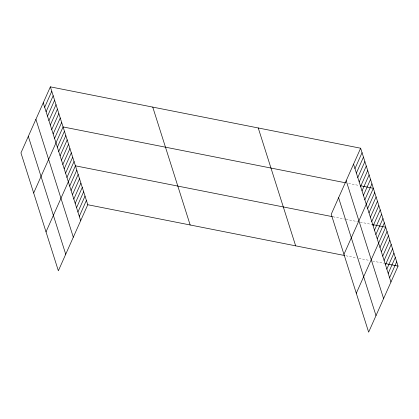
<?xml version="1.0" encoding="UTF-8"?>
<svg xmlns="http://www.w3.org/2000/svg" width="419" height="419" viewBox="0 0 419 419"><rect width="100%" height="100%" fill="white"/><g stroke="black" fill="none" stroke-linecap="round" stroke-linejoin="round"><path stroke-width="0.31" stroke-dasharray="2.1 1.57" d="M348.535 183.391L359.088 185.476M332.958 216.764L344.748 219.095M345.989 219.341L357.779 221.672M360.261 222.164L371.433 224.375M345.921 255.784L356.475 257.874M358.952 258.361L369.506 260.45M372.606 261.063L383.778 263.273"/><path stroke-width="0.63" d="M50.359 86.853L20.95 152.904L58.361 270.779L87.77 204.729L50.359 86.853L360.639 148.221L398.05 266.096L368.641 332.147L331.23 214.271L360.639 148.221M44.676 107.243L51.773 91.311M46.09 111.695L53.182 95.762M47.504 116.152L54.596 100.214M48.913 120.604L56.01 104.666M50.327 125.056L57.424 109.118M51.741 129.508L58.838 113.575M53.155 133.96L60.252 118.027M54.57 138.417L61.661 122.479M33.672 192.981L63.075 126.931L345.434 182.778M57.356 147.189L64.447 131.252M58.723 151.51L65.82 135.578M60.095 155.831L67.192 139.899M61.467 160.158L68.564 144.22M62.84 164.478L69.936 148.541M64.212 168.799L71.309 152.862M65.584 173.12L72.681 157.188M66.956 177.441L74.053 161.509M46.017 231.88L75.425 165.83L332.335 216.644M69.701 186.088L76.792 170.151M71.073 190.409L78.164 174.472M72.445 194.73L79.537 178.793M73.812 199.051L80.909 183.119M75.184 203.377L82.281 187.44M76.557 207.698L83.653 191.761M77.929 212.019L85.026 196.082M79.301 216.34L86.398 200.402M354.956 168.611L362.053 152.678M356.37 173.068L363.467 157.13M357.784 177.52L364.881 161.582M359.198 181.972L366.29 166.034M360.612 186.424L367.704 170.486M362.021 190.875L369.118 174.943M363.435 195.333L370.532 179.395M364.849 199.784L371.946 183.847M343.952 254.349L373.36 188.299L360.324 185.722M367.636 208.557L374.733 192.62M369.008 212.878L376.1 196.946M370.38 217.199L377.472 201.267M371.753 221.525L378.844 205.588M373.125 225.846L380.216 209.909M374.492 230.167L381.589 214.229M375.864 234.488L382.961 218.556M377.236 238.809L384.333 222.877M356.297 293.248L385.705 227.198L372.051 224.495M379.981 247.456L387.077 231.518M381.353 251.777L388.45 235.839M382.725 256.098L389.822 240.166M384.097 260.419L391.189 244.487M385.47 264.745L392.561 248.807M386.842 269.066L393.933 253.128M388.209 273.387L395.306 257.449M389.581 277.708L396.678 261.775M87.77 204.729L344.68 255.538M385.019 263.52L398.05 266.096M353.542 164.159L390.953 282.029M346.183 180.699L383.589 298.569M338.594 197.737L376.005 315.607M258.245 127.973L295.657 245.843M152.752 107.107L190.163 224.977M43.262 102.791L80.673 220.661M35.898 119.331L73.309 237.201M28.314 136.369L65.725 254.239"/></g></svg>
